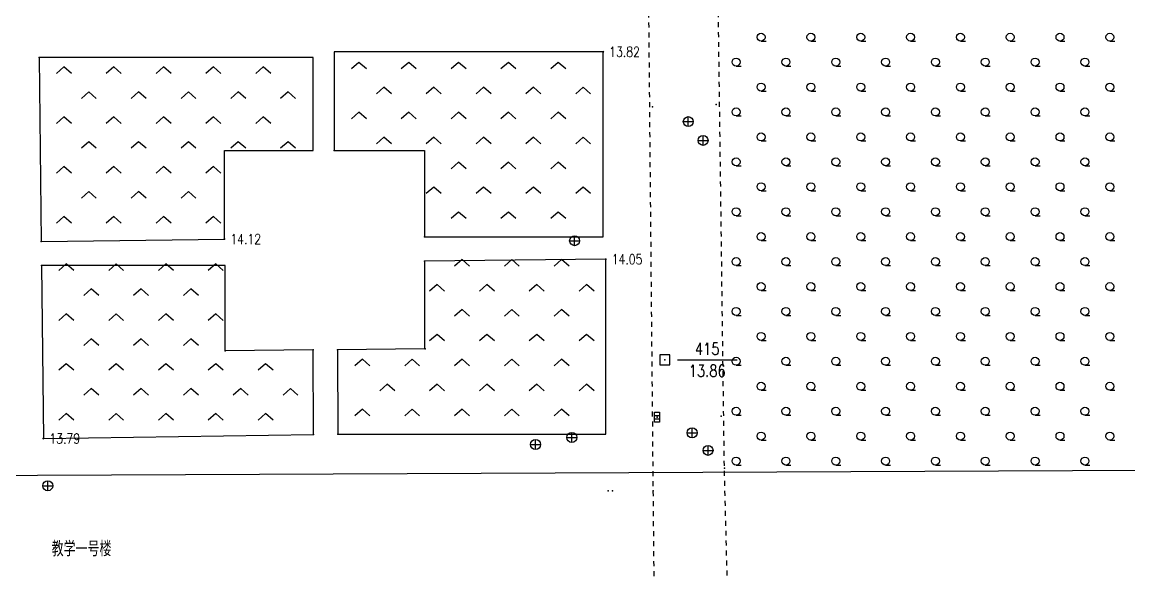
# Model space of a CAD drawing. Extents: x 940 to 2162, y 608 to 1562.
# Drawn here: x 1636.3 to 1747.4, y 1289.2 to 1344.4 of the extents above; entities that cross this region are included whole.
import ezdxf
from ezdxf.enums import TextEntityAlignment as Align

# ---------------------------------------------------------------- set-up
doc = ezdxf.new("R2010")
doc.units = 0
doc.header["$LTSCALE"] = 0.5
doc.header["$PDSIZE"] = 0.2
doc.linetypes.add('X6', pattern=[2, 1, -1])
doc.layers.get('0').update_dxf_attribs({"linetype": 'CONTINUOUS'})
for name, color, linetype in [('DLSS', 4, 'CONTINUOUS'), ('GCD', 1, 'CONTINUOUS'), ('GXYZ', 2, 'CONTINUOUS'), ('JMD', 6, 'CONTINUOUS'), ('KZD', 1, 'CONTINUOUS'), ('ZBTZ', 3, 'CONTINUOUS'), ('ZDH', 1, 'CONTINUOUS')]:
    doc.layers.add(name, color=color, linetype=linetype)
doc.styles.add('HZ', font='rs.shx', dxfattribs={"width": 0.8, "bigfont": 'hztxt.shx'})

# ---------------------------------------------------------------- blocks, each defined once
blk = doc.blocks.new('gc041')
for p, q in [((-1, 0.5), (1, 0.5)), ((-1, -0.5), (-1, 0.5)), ((-0.33, 0.5), (-0.33, -0.5)), ((0.33, 0.5), (0.33, -0.5)), ((1, 0.5), (1, -0.5)), ((1, -0.5), (-1, -0.5))]:
    blk.add_line(p, q)
blk = doc.blocks.new('gc043')
for p, q in [((-1, 0), (1, 0)), ((0, -1), (0, 1))]:
    blk.add_line(p, q)
blk.add_circle((0, 0), 1)
blk = doc.blocks.new('gc211')
for p, q in [((0, 0), (-1.5, -1.32)), ((1.5, -1.32), (0, 0))]:
    blk.add_line(p, q)
blk = doc.blocks.new('gc208')
blk.add_line((0, -0.8), (1, -0.8))
blk.add_circle((0, 0), 0.8)
blk = doc.blocks.new('GC200')
at = {"linetype": 'Continuous', "const_width": 0.2, "flags": 128}
blk.add_lwpolyline([(-0.1, 0, 1), (0.1, 0, 1)], format="xyb", close=True, dxfattribs=at)
blk = doc.blocks.new('gc115')
blk.add_lwpolyline([(-1, -1), (1, -1), (1, 1), (-1, 1)], close=True)
blk.add_point((0, 0))

msp = doc.modelspace()

# ---------------------------------------------------------------- linework, layer by layer
at = {"layer": 'DLSS', "linetype": 'X6', "flags": 128}
for points, elevation in [([(1480.43, 1431.9), (1480.26, 1435.2), (1479.63, 1491.46, -0.064465), (1479.93, 1500.11, -0.154295), (1482.47, 1507.49, -0.179135), (1492.43, 1515.32, -0.003756), (1520.18, 1525.43, 0.000002), (1587.35, 1553.15, 0.011631), (1593.72, 1556.25, -0.359566), (1631.49, 1550.06), (1864.49, 1306.39)], 13.79), ([(1752.82, 1210.46), (1715.21, 1210.03, -0.152033), (1709.2, 1212.85, -0.099917), (1707.51, 1214.92), (1707.22, 1248.81), (1707.19, 1249.81), (1707.38, 1261.51), (1707.11, 1283.96), (1707.11, 1287.74), (1706.8, 1299.64), (1705.39, 1406.87, -0.310413), (1711.16, 1414.98, -0.120813), (1721.67, 1406.89), (1774.03, 1351.63), (1858.49, 1262.34, -0.164033), (1866.87, 1242.87, -0.116425), (1864.59, 1218.47, -0.269338), (1851.57, 1211.66), (1752.82, 1210.46)], 15.78), ([(1699.07, 1358.32), (1700.11, 1245.84), (1700.11, 1214.82, -0.107062), (1698.96, 1212.95, -0.215732), (1690.6, 1209.81), (1664.15, 1209.47)], 13.77)]:
    msp.add_lwpolyline(points, format="xyb", dxfattribs=dict(at, elevation=elevation))
msp.add_lwpolyline([(1863.7, 1246.13, 0.137766), (1857.33, 1260.57, 0.036452), (1855.89, 1262.34, 0.011246), (1822.37, 1297.59, -0.005081), (1772.07, 1349.61, -0.000115), (1754.53, 1368.12, -0.000147), (1740.84, 1382.59), (1720.96, 1405.73), (1719.98, 1406.89, -0.180775), (1720.01, 1406.95, -0.010179), (1721, 1407.69)], format="xyb", dxfattribs=at)
at = {"layer": 'JMD', "linetype": 'Continuous', "flags": 128}
msp.add_lwpolyline([(1571.61, 1250.74), (1786.79, 1251.69), (1786.26, 1299.57), (1571.08, 1298.61)], close=True, dxfattribs=at)
at = {"layer": 'KZD', "linetype": 'Continuous'}
msp.add_line((1702.08, 1310.51), (1708.08, 1310.51), dxfattribs=at)
at = {"layer": 'ZBTZ', "linetype": 'Continuous', "flags": 128}
for points, elevation in [([(1638.02, 1340.81), (1638.25, 1322.37), (1656.62, 1322.61), (1656.62, 1331.49), (1665.52, 1331.49), (1665.52, 1340.81)], 14.29), ([(1694.64, 1341.38), (1667.63, 1341.38), (1667.63, 1331.49), (1676.7, 1331.49), (1676.7, 1322.82), (1694.64, 1322.82)], 13.82), ([(1694.89, 1320.58), (1676.71, 1320.4), (1676.71, 1311.59), (1667.97, 1311.5), (1668.01, 1303.05), (1694.89, 1303.05)], 14.05), ([(1638.26, 1319.96), (1638.46, 1302.61), (1665.56, 1303.02), (1665.52, 1311.49), (1656.69, 1311.41), (1656.69, 1319.96)], 14.11)]:
    msp.add_lwpolyline(points, close=True, dxfattribs=dict(at, elevation=elevation))
at = {"layer": 'ZDH', "linetype": 'Continuous'}
for p in [(1638.02, 1340.81, 14.29), (1638.02, 1340.81, 14.29), (1694.64, 1341.38, 13.82), (1694.64, 1341.38, 13.82), (1699.59, 1335.86, 13.79), (1699.59, 1335.86, 13.79), (1705.96, 1336.09, 13.82), (1705.96, 1336.09, 13.82), (1703.18, 1334.38, 13.84), (1703.18, 1334.38, 13.84), (1704.66, 1332.5, 13.84), (1704.66, 1332.5, 13.84), (1667.63, 1331.49, 14.12), (1667.63, 1331.49, 14.12), (1676.7, 1322.82, 14.13), (1676.7, 1322.82, 14.13), (1638.25, 1322.37, 14.08), (1638.25, 1322.37, 14.08), (1656.62, 1322.61, 14.12), (1656.62, 1322.61, 14.12), (1691.77, 1322.44, 14.08), (1691.77, 1322.44, 14.08), (1694.89, 1320.58, 14.05), (1694.89, 1320.58, 14.05), (1638.26, 1319.96, 14.11), (1638.26, 1319.96, 14.11), (1676.71, 1320.4, 14.15), (1676.71, 1320.4, 14.15), (1656.69, 1311.41, 14.06), (1656.69, 1311.41, 14.06), (1665.52, 1311.49, 14.12), (1665.52, 1311.49, 14.12), (1667.97, 1311.5, 14.12), (1667.97, 1311.5, 14.12), (1676.76, 1311.59, 14.1), (1676.76, 1311.59, 14.1), (1700.83, 1310.51, 13.86), (1700.05, 1304.76, 13.79), (1700.05, 1304.76, 13.79), (1706.48, 1304.85, 13.8), (1706.48, 1304.85, 13.8), (1665.56, 1303.02, 13.8), (1665.56, 1303.02, 13.8), (1668.01, 1303.05, 13.78), (1668.01, 1303.05, 13.78), (1703.56, 1303.18, 13.84), (1703.56, 1303.18, 13.84), (1638.46, 1302.61, 13.79), (1638.46, 1302.61, 13.79), (1687.85, 1302.01, 13.82), (1687.85, 1302.01, 13.82), (1691.49, 1302.72, 13.8), (1691.49, 1302.72, 13.8), (1705.16, 1301.42, 13.8), (1705.16, 1301.42, 13.8), (1706.8, 1299.64, 13.82), (1706.8, 1299.64, 13.82), (1638.9, 1297.87, 19.44), (1638.9, 1297.87, 19.44), (1695.15, 1297.37, 13.89), (1695.15, 1297.37, 13.89), (1695.58, 1297.35, 14.27), (1695.58, 1297.35, 14.27), (1699.64, 1297.36, 13.81), (1699.64, 1297.36, 13.81)]:
    msp.add_point(p, dxfattribs=at)

# ---------------------------------------------------------------- block references
at = {"layer": 'GCD', "linetype": 'Continuous'}
ref = msp.add_blockref('GC200', (1694.64, 1341.38, 13.82), dxfattribs=dict(at, xscale=0.5, yscale=0.5, zscale=0.5))
ref.add_attrib('height', '13.82', dxfattribs={"linetype": 'Continuous', "height": 1, "style": 'HZ', "width": 0.8}).set_placement((1695.24, 1341.38, 13.82), align=Align.MIDDLE_LEFT)
ref = msp.add_blockref('GC200', (1656.62, 1322.61, 14.12), dxfattribs=dict(at, xscale=0.5, yscale=0.5, zscale=0.5))
ref.add_attrib('height', '14.12', dxfattribs={"linetype": 'Continuous', "height": 1, "style": 'HZ', "width": 0.8}).set_placement((1657.22, 1322.61, 14.12), align=Align.MIDDLE_LEFT)
ref = msp.add_blockref('GC200', (1694.89, 1320.58, 14.05), dxfattribs=dict(at, xscale=0.5, yscale=0.5, zscale=0.5))
ref.add_attrib('height', '14.05', dxfattribs={"linetype": 'Continuous', "height": 1, "style": 'HZ', "width": 0.8}).set_placement((1695.49, 1320.58, 14.05), align=Align.MIDDLE_LEFT)
ref = msp.add_blockref('GC200', (1638.46, 1302.61, 13.79), dxfattribs=dict(at, xscale=0.5, yscale=0.5, zscale=0.5))
ref.add_attrib('height', '13.79', dxfattribs={"linetype": 'Continuous', "height": 1, "style": 'HZ', "width": 0.8}).set_placement((1639.06, 1302.61, 13.79), align=Align.MIDDLE_LEFT)
at = {"layer": 'GXYZ', "linetype": 'Continuous', "xscale": 0.5, "yscale": 0.5}
for p in [(1703.18, 1334.38), (1704.66, 1332.5), (1691.77, 1322.44), (1691.49, 1302.72), (1703.56, 1303.18), (1687.85, 1302.01), (1705.16, 1301.42), (1638.9, 1297.87, 19.44)]:
    msp.add_blockref('gc043', p, dxfattribs=at)
at = {"layer": 'GXYZ', "linetype": 'Continuous', "xscale": 0.5, "yscale": 0.5, "zscale": 0.5, "rotation": 90}
msp.add_blockref('gc041', (1700.05, 1304.76, 13.79), dxfattribs=at)
at = {"layer": 'KZD', "linetype": 'Continuous', "xscale": 0.5, "yscale": 0.5}
msp.add_blockref('gc115', (1700.83, 1310.51, 13.86), dxfattribs=at)
at = {"layer": 'ZBTZ', "linetype": 'Continuous', "xscale": 0.5, "yscale": 0.5}
for name, p in [('gc208', (1710.48, 1342.85)), ('gc208', (1715.48, 1342.85)), ('gc208', (1720.48, 1342.85)), ('gc208', (1725.48, 1342.85)), ('gc208', (1730.48, 1342.85)), ('gc208', (1735.48, 1342.85)), ('gc208', (1740.48, 1342.85)), ('gc208', (1745.48, 1342.85)), ('gc208', (1707.98, 1340.35)), ('gc208', (1712.98, 1340.35)), ('gc208', (1717.98, 1340.35)), ('gc208', (1722.98, 1340.35)), ('gc208', (1727.98, 1340.35)), ('gc208', (1732.98, 1340.35)), ('gc208', (1737.98, 1340.35)), ('gc208', (1742.98, 1340.35)), ('gc211', (1640.52, 1339.87)), ('gc211', (1645.52, 1339.87)), ('gc211', (1650.52, 1339.87)), ('gc211', (1655.52, 1339.87)), ('gc211', (1660.52, 1339.87)), ('gc211', (1670.13, 1340.32)), ('gc211', (1675.13, 1340.32)), ('gc211', (1680.13, 1340.32)), ('gc211', (1685.13, 1340.32)), ('gc211', (1690.13, 1340.32)), ('gc211', (1643.02, 1337.37)), ('gc211', (1648.02, 1337.37)), ('gc211', (1653.02, 1337.37)), ('gc211', (1658.02, 1337.37)), ('gc211', (1663.02, 1337.37)), ('gc211', (1672.63, 1337.82)), ('gc211', (1677.63, 1337.82)), ('gc211', (1682.63, 1337.82)), ('gc211', (1687.63, 1337.82)), ('gc211', (1692.63, 1337.82)), ('gc208', (1710.48, 1337.85)), ('gc208', (1715.48, 1337.85)), ('gc208', (1720.48, 1337.85)), ('gc208', (1725.48, 1337.85)), ('gc208', (1730.48, 1337.85)), ('gc208', (1735.48, 1337.85)), ('gc208', (1740.48, 1337.85)), ('gc208', (1745.48, 1337.85)), ('gc211', (1670.13, 1335.32)), ('gc211', (1675.13, 1335.32)), ('gc211', (1680.13, 1335.32)), ('gc211', (1685.13, 1335.32)), ('gc211', (1690.13, 1335.32)), ('gc208', (1707.98, 1335.35)), ('gc208', (1712.98, 1335.35)), ('gc208', (1717.98, 1335.35)), ('gc208', (1722.98, 1335.35)), ('gc208', (1727.98, 1335.35)), ('gc208', (1732.98, 1335.35)), ('gc208', (1737.98, 1335.35)), ('gc208', (1742.98, 1335.35)), ('gc211', (1640.52, 1334.87)), ('gc211', (1645.52, 1334.87)), ('gc211', (1650.52, 1334.87)), ('gc211', (1655.52, 1334.87)), ('gc211', (1660.52, 1334.87)), ('gc211', (1672.63, 1332.82)), ('gc211', (1677.63, 1332.82)), ('gc211', (1682.63, 1332.82)), ('gc211', (1687.63, 1332.82)), ('gc211', (1692.63, 1332.82)), ('gc208', (1710.48, 1332.85)), ('gc208', (1715.48, 1332.85)), ('gc208', (1720.48, 1332.85)), ('gc208', (1725.48, 1332.85)), ('gc208', (1730.48, 1332.85)), ('gc208', (1735.48, 1332.85)), ('gc208', (1740.48, 1332.85)), ('gc208', (1745.48, 1332.85)), ('gc211', (1643.02, 1332.37)), ('gc211', (1648.02, 1332.37)), ('gc211', (1653.02, 1332.37)), ('gc211', (1658.02, 1332.37)), ('gc211', (1663.02, 1332.37)), ('gc208', (1707.98, 1330.35)), ('gc208', (1712.98, 1330.35)), ('gc208', (1717.98, 1330.35)), ('gc208', (1722.98, 1330.35)), ('gc208', (1727.98, 1330.35)), ('gc208', (1732.98, 1330.35)), ('gc208', (1737.98, 1330.35)), ('gc208', (1742.98, 1330.35)), ('gc211', (1640.52, 1329.87)), ('gc211', (1645.52, 1329.87)), ('gc211', (1650.52, 1329.87)), ('gc211', (1655.52, 1329.87)), ('gc211', (1680.13, 1330.32)), ('gc211', (1685.13, 1330.32)), ('gc211', (1690.13, 1330.32)), ('gc211', (1643.02, 1327.37)), ('gc211', (1648.02, 1327.37)), ('gc211', (1653.02, 1327.37)), ('gc211', (1677.63, 1327.82)), ('gc211', (1682.63, 1327.82)), ('gc211', (1687.63, 1327.82)), ('gc211', (1692.63, 1327.82)), ('gc208', (1710.48, 1327.85)), ('gc208', (1715.48, 1327.85)), ('gc208', (1720.48, 1327.85)), ('gc208', (1725.48, 1327.85)), ('gc208', (1730.48, 1327.85)), ('gc208', (1735.48, 1327.85)), ('gc208', (1740.48, 1327.85)), ('gc208', (1745.48, 1327.85)), ('gc211', (1680.13, 1325.32)), ('gc211', (1685.13, 1325.32)), ('gc211', (1690.13, 1325.32)), ('gc208', (1707.98, 1325.35)), ('gc208', (1712.98, 1325.35)), ('gc208', (1717.98, 1325.35)), ('gc208', (1722.98, 1325.35)), ('gc208', (1727.98, 1325.35)), ('gc208', (1732.98, 1325.35)), ('gc208', (1737.98, 1325.35)), ('gc208', (1742.98, 1325.35)), ('gc211', (1640.52, 1324.87)), ('gc211', (1645.52, 1324.87)), ('gc211', (1650.52, 1324.87)), ('gc211', (1655.52, 1324.87)), ('gc208', (1710.48, 1322.85)), ('gc208', (1715.48, 1322.85)), ('gc208', (1720.48, 1322.85)), ('gc208', (1725.48, 1322.85)), ('gc208', (1730.48, 1322.85)), ('gc208', (1735.48, 1322.85)), ('gc208', (1740.48, 1322.85)), ('gc208', (1745.48, 1322.85)), ('gc208', (1707.98, 1320.35)), ('gc208', (1712.98, 1320.35)), ('gc208', (1717.98, 1320.35)), ('gc208', (1722.98, 1320.35)), ('gc208', (1727.98, 1320.35)), ('gc208', (1732.98, 1320.35)), ('gc208', (1737.98, 1320.35)), ('gc208', (1742.98, 1320.35)), ('gc211', (1640.76, 1320.11)), ('gc211', (1645.76, 1320.11)), ('gc211', (1650.76, 1320.11)), ('gc211', (1655.76, 1320.11)), ('gc211', (1680.47, 1320.55)), ('gc211', (1685.47, 1320.55)), ('gc211', (1690.47, 1320.55)), ('gc211', (1643.26, 1317.61)), ('gc211', (1648.26, 1317.61)), ('gc211', (1653.26, 1317.61)), ('gc211', (1677.97, 1318.05)), ('gc211', (1682.97, 1318.05)), ('gc211', (1687.97, 1318.05)), ('gc211', (1692.97, 1318.05)), ('gc208', (1710.48, 1317.85)), ('gc208', (1715.48, 1317.85)), ('gc208', (1720.48, 1317.85)), ('gc208', (1725.48, 1317.85)), ('gc208', (1730.48, 1317.85)), ('gc208', (1735.48, 1317.85)), ('gc208', (1740.48, 1317.85)), ('gc208', (1745.48, 1317.85)), ('gc211', (1640.76, 1315.11)), ('gc211', (1645.76, 1315.11)), ('gc211', (1650.76, 1315.11)), ('gc211', (1655.76, 1315.11)), ('gc211', (1680.47, 1315.55)), ('gc211', (1685.47, 1315.55)), ('gc211', (1690.47, 1315.55)), ('gc208', (1707.98, 1315.35)), ('gc208', (1712.98, 1315.35)), ('gc208', (1717.98, 1315.35)), ('gc208', (1722.98, 1315.35)), ('gc208', (1727.98, 1315.35)), ('gc208', (1732.98, 1315.35)), ('gc208', (1737.98, 1315.35)), ('gc208', (1742.98, 1315.35)), ('gc211', (1677.97, 1313.05)), ('gc211', (1682.97, 1313.05)), ('gc211', (1687.97, 1313.05)), ('gc211', (1692.97, 1313.05)), ('gc208', (1710.48, 1312.85)), ('gc208', (1715.48, 1312.85)), ('gc208', (1720.48, 1312.85)), ('gc208', (1725.48, 1312.85)), ('gc208', (1730.48, 1312.85)), ('gc208', (1735.48, 1312.85)), ('gc208', (1740.48, 1312.85)), ('gc208', (1745.48, 1312.85)), ('gc211', (1643.26, 1312.61)), ('gc211', (1648.26, 1312.61)), ('gc211', (1653.26, 1312.61)), ('gc208', (1707.98, 1310.35)), ('gc208', (1712.98, 1310.35)), ('gc208', (1717.98, 1310.35)), ('gc208', (1722.98, 1310.35)), ('gc208', (1727.98, 1310.35)), ('gc208', (1732.98, 1310.35)), ('gc208', (1737.98, 1310.35)), ('gc208', (1742.98, 1310.35)), ('gc211', (1640.76, 1310.11)), ('gc211', (1645.76, 1310.11)), ('gc211', (1650.76, 1310.11)), ('gc211', (1655.76, 1310.11)), ('gc211', (1660.76, 1310.11)), ('gc211', (1670.47, 1310.55)), ('gc211', (1675.47, 1310.55)), ('gc211', (1680.47, 1310.55)), ('gc211', (1685.47, 1310.55)), ('gc211', (1690.47, 1310.55)), ('gc211', (1643.26, 1307.61)), ('gc211', (1648.26, 1307.61)), ('gc211', (1653.26, 1307.61)), ('gc211', (1658.26, 1307.61)), ('gc211', (1663.26, 1307.61)), ('gc211', (1672.97, 1308.05)), ('gc211', (1677.97, 1308.05)), ('gc211', (1682.97, 1308.05)), ('gc211', (1687.97, 1308.05)), ('gc211', (1692.97, 1308.05)), ('gc208', (1710.48, 1307.85)), ('gc208', (1715.48, 1307.85)), ('gc208', (1720.48, 1307.85)), ('gc208', (1725.48, 1307.85)), ('gc208', (1730.48, 1307.85)), ('gc208', (1735.48, 1307.85)), ('gc208', (1740.48, 1307.85)), ('gc208', (1745.48, 1307.85)), ('gc211', (1640.76, 1305.11)), ('gc211', (1645.76, 1305.11)), ('gc211', (1650.76, 1305.11)), ('gc211', (1655.76, 1305.11)), ('gc211', (1660.76, 1305.11)), ('gc211', (1670.47, 1305.55)), ('gc211', (1675.47, 1305.55)), ('gc211', (1680.47, 1305.55)), ('gc211', (1685.47, 1305.55)), ('gc211', (1690.47, 1305.55)), ('gc208', (1707.98, 1305.35)), ('gc208', (1712.98, 1305.35)), ('gc208', (1717.98, 1305.35)), ('gc208', (1722.98, 1305.35)), ('gc208', (1727.98, 1305.35)), ('gc208', (1732.98, 1305.35)), ('gc208', (1737.98, 1305.35)), ('gc208', (1742.98, 1305.35)), ('gc208', (1710.48, 1302.85)), ('gc208', (1715.48, 1302.85)), ('gc208', (1720.48, 1302.85)), ('gc208', (1725.48, 1302.85)), ('gc208', (1730.48, 1302.85)), ('gc208', (1735.48, 1302.85)), ('gc208', (1740.48, 1302.85)), ('gc208', (1745.48, 1302.85)), ('gc208', (1707.98, 1300.35)), ('gc208', (1712.98, 1300.35)), ('gc208', (1717.98, 1300.35)), ('gc208', (1722.98, 1300.35)), ('gc208', (1727.98, 1300.35)), ('gc208', (1732.98, 1300.35)), ('gc208', (1737.98, 1300.35)), ('gc208', (1742.98, 1300.35))]:
    msp.add_blockref(name, p, dxfattribs=at)

# ---------------------------------------------------------------- texts
at = {"layer": 'JMD', "linetype": 'Continuous', "style": 'HZ', "width": 0.8}
msp.add_text('教学一号楼', height=1.5, dxfattribs=at).set_placement((1642.29, 1291.63), align=Align.MIDDLE)
at = {"layer": 'KZD', "linetype": 'Continuous', "style": 'HZ', "width": 0.8}
for s, p in [('415', (1705.08, 1311.61)), ('13.86', (1705.08, 1309.4))]:
    msp.add_text(s, height=1.2, dxfattribs=at).set_placement(p, align=Align.MIDDLE)

doc.saveas('drawing.dxf')
